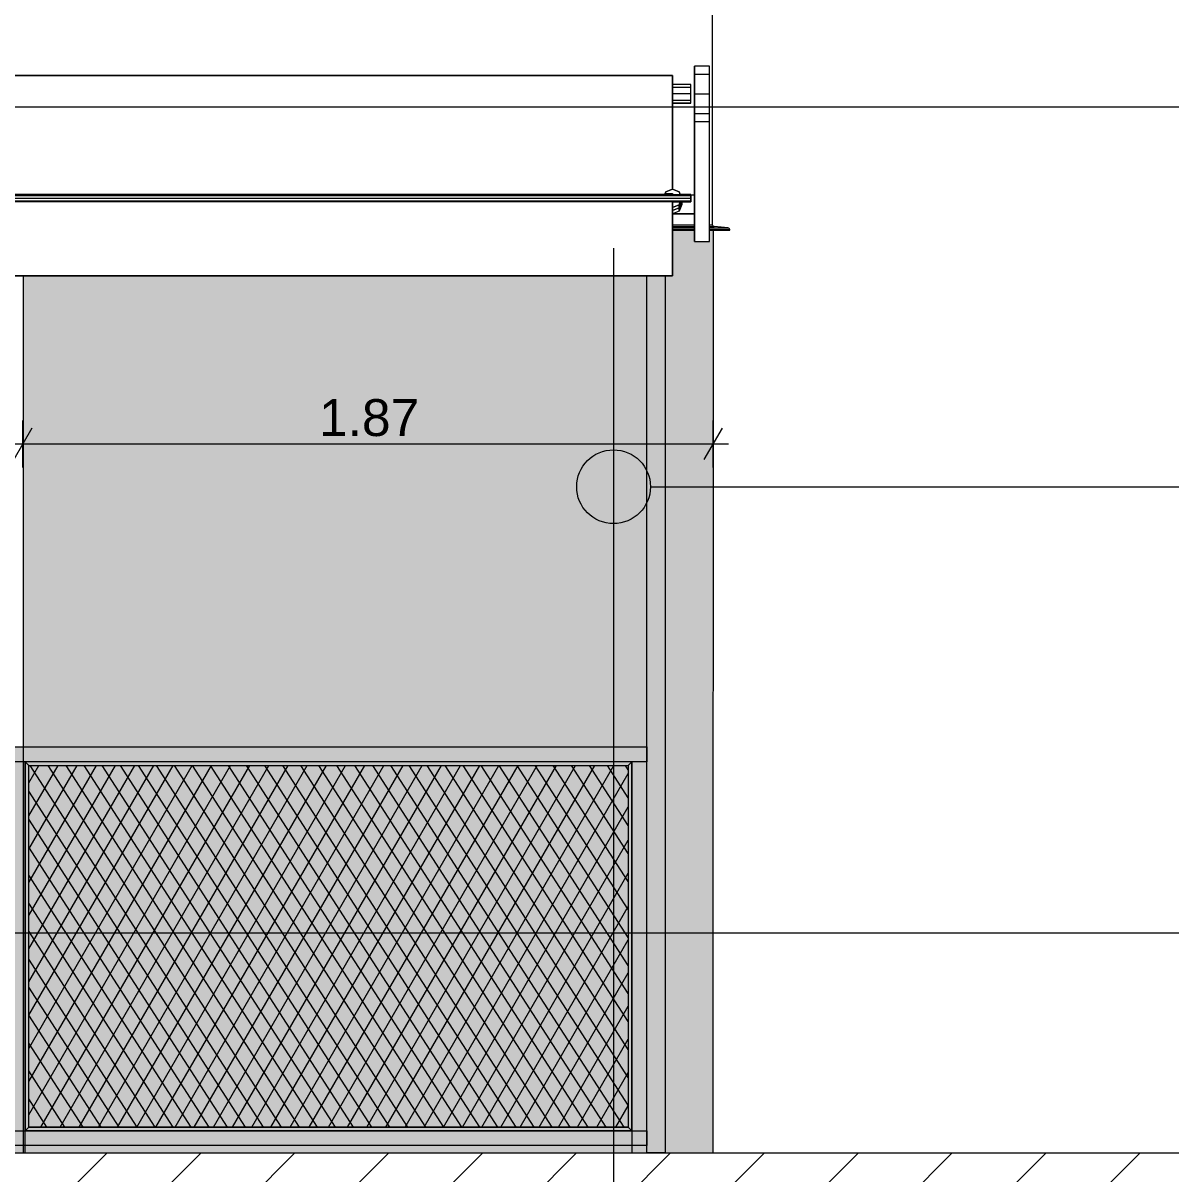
# Model space of a CAD drawing. Header units: millimetres. Extents: x 476571643 to 477489869, y 4620928210 to 4621294454.
# Drawn here: x 477428006 to 477431118, y 4620996773 to 4620999892 of the extents above; entities that cross this region are included whole.
import ezdxf

# ---------------------------------------------------------------- set-up
doc = ezdxf.new("R2010")
doc.units = ezdxf.units.MM
doc.header["$MEASUREMENT"] = 0
doc.set_wipeout_variables(frame=1)
doc.linetypes.add('Wipeout_Contour', pattern=[1000, 0, -1000])
for name, color, linetype, lineweight in [('2D Drafting - General_Pen_No__7_Pen_No__250', 7, 'Continuous', 0), ('2D Drafting - General_Pen_No__7_Pen_No__7', 7, 'Continuous', 0), ('New_2D Drafting - General_Pen_No__30_Pen_No__9_Pen_No__9_Pen_No__253', 252, 'Continuous', 0), ('New_2D Drafting - General_Pen_No__30_Pen_No__9_Pen_No__9_Pen_No__255', 255, 'Continuous', 0), ('New_2D Drafting - General_Pen_No__30_Pen_No__9_Pen_No__9_Pen_No__7', 7, 'Continuous', 0), ('New_2D Drafting - General_Pen_No__4', 7, 'Continuous', 0), ('New_2D Drafting - General_Pen_No__7', 7, 'Continuous', 0), ('New_Interior - Furniture _Pen_No__250', 7, 'Continuous', 0), ('Structural - Bearing_Pen_No__250', 7, 'Continuous', 0), ('zoma_Pen_No__1', 1, 'Continuous', 0), ('zoma_Pen_No__142', 142, 'Continuous', 0), ('zoma_Pen_No__5_Pen_No__142', 142, 'Continuous', 0), ('zoma_Pen_No__5_Pen_No__5_Pen_No__142', 142, 'Continuous', 0)]:
    doc.layers.add(name, color=color, linetype=linetype, lineweight=lineweight)
for name, color, linetype in [('New_Interior - Furniture', 7, 'Continuous'), ('zoma', 7, 'Continuous'), ('zoma_Pen_No__5', 7, 'Continuous')]:
    doc.layers.add(name, color=color, linetype=linetype)
doc.styles.add('GENERATED_STYLE_2', font='arial.ttf')
doc.dimstyles.new('GENERATED_STYLE__3', dxfattribs={"dimtxt": 200, "dimasz": 64.421331, "dimexe": 0.18, "dimexo": 3, "dimgap": 0.09, "dimtad": 1, "dimtih": 1, "dimtoh": 1, "dimlfac": 0.001, "dimzin": 0, "dimdsep": 46, "dimtxsty": 'GENERATED_STYLE_2', "dimblk": 'ARROWHEAD_2', "dimblk1": 'ARROWHEAD_2', "dimblk2": 'ARROWHEAD_2', "dimcen": 0.09, "dimclrd": 142, "dimclre": 142, "dimclrt": 142, "dimadec": 0, "dimazin": 0, "dimtfac": 1, "dimtdec": 4, "dimtmove": 0, "dimatfit": 3, "dimfxl": 1, "dimtolj": 1, "dimtzin": 0, "dimarcsym": 0})
doc.dimstyles.new('GENERATED_STYLE__31', dxfattribs={"dimtxt": 100, "dimasz": 64.421331, "dimexe": 0.18, "dimexo": 3, "dimgap": 0.09, "dimtad": 1, "dimtih": 1, "dimtoh": 1, "dimlfac": 0.001, "dimzin": 0, "dimdsep": 46, "dimtxsty": 'GENERATED_STYLE_2', "dimblk": 'ARROWHEAD_2', "dimblk1": 'ARROWHEAD_2', "dimblk2": 'ARROWHEAD_2', "dimcen": 0.09, "dimclrd": 142, "dimclre": 142, "dimclrt": 142, "dimadec": 0, "dimazin": 0, "dimtfac": 1, "dimtdec": 4, "dimtmove": 0, "dimatfit": 3, "dimfxl": 1, "dimtolj": 1, "dimtzin": 0, "dimarcsym": 0})
doc.dimstyles.new('GENERATED_STYLE__5', dxfattribs={"dimtxt": 300, "dimasz": 152, "dimexe": 0.18, "dimexo": 3, "dimgap": 0.09, "dimtad": 1, "dimtih": 1, "dimtoh": 1, "dimlfac": 0.001, "dimzin": 0, "dimdsep": 46, "dimtxsty": 'GENERATED_STYLE_2', "dimblk": 'ARROWHEAD_2', "dimblk1": 'ARROWHEAD_2', "dimblk2": 'ARROWHEAD_2', "dimcen": 0.09, "dimclrd": 1, "dimclre": 1, "dimclrt": 1, "dimadec": 0, "dimazin": 0, "dimtfac": 1, "dimtdec": 4, "dimtmove": 0, "dimatfit": 3, "dimfxl": 1, "dimtolj": 1, "dimtzin": 0, "dimarcsym": 0})

# ---------------------------------------------------------------- blocks, each defined once
blk = doc.blocks.new('*D1044', base_point=(476844527.1, 4621385791))
at = {"layer": 'zoma_Pen_No__1', "color": 1, "linetype": 'Continuous', "lineweight": 0, "transparency": 16777216}
for p, q in [((477429807.3, 4621001846.9), (477429807.3, 4621002146.9)), ((477435817.8, 4621001846.9), (477435817.8, 4621002146.9)), ((477429865, 4621002096.9), (477429749.6, 4621001896.9)), ((477435760, 4621001896.9), (477435875.5, 4621002096.9)), ((477429709.5, 4621001996.9), (477429807.3, 4621001996.9)), ((477429807.3, 4621001996.9), (477435817.8, 4621001996.9)), ((477435817.8, 4621001996.9), (477435915.6, 4621001996.9))]:
    blk.add_line(p, q, dxfattribs=at)
at = {"layer": 'zoma_Pen_No__1', "color": 1, "lineweight": 0, "transparency": 16777216, "insert": (477432299.6, 4621002056.9), "char_height": 300, "attachment_point": 7, "style": 'GENERATED_STYLE_2'}
blk.add_mtext('\\A1;{\\pql;\\fArial CYR|b0|i0|c204|p34;73.42}', dxfattribs=at)
blk = doc.blocks.new('ARROWHEAD_2')
at = {"color": 0, "linetype": 'Continuous', "lineweight": 0}
for p, q in [((-0.378, -0.655), (0.378, 0.655)), ((0, 0), (-1, 0))]:
    blk.add_line(p, q, dxfattribs=at)
blk = doc.blocks.new('*D1063', base_point=(476844527.1, 4621385791))
at = {"layer": 'zoma_Pen_No__142', "color": 142, "linetype": 'Continuous', "lineweight": 0, "transparency": 16777216}
for p, q in [((477422907.3, 4620994864.1), (477422907.3, 4620994991.3)), ((477429407.3, 4620994864.1), (477429407.3, 4620994991.3)), ((477422931.8, 4620994970.1), (477422882.8, 4620994885.3)), ((477429431.8, 4620994970.1), (477429382.8, 4620994885.3)), ((477422907.3, 4620994927.7), (477429407.3, 4620994927.7))]:
    blk.add_line(p, q, dxfattribs=at)
at = {"layer": 'zoma_Pen_No__142', "color": 142, "lineweight": 0, "transparency": 16777216, "char_height": 200, "attachment_point": 7, "style": 'GENERATED_STYLE_2'}
for s, insert in [('\\A1;{\\pql;\\fArial CYR|b0|i0|c204|p34;6.50}', (477425891.3, 4620994967.7)), ('\\A1;{\\pql;\\fArial CYR|b0|i0|c204|p34;0.40}', (477428850.7, 4620994967.7))]:
    blk.add_mtext(s, dxfattribs=dict(at, insert=insert))
blk = doc.blocks.new('*D1064', base_point=(476844527.1, 4621385791))
at = {"layer": 'zoma_Pen_No__142', "color": 142, "linetype": 'Continuous', "lineweight": 0, "transparency": 16777216}
for p, q in [((477429407.3, 4620994864.1), (477429407.3, 4620994991.3)), ((477429807.3, 4620994864.1), (477429807.3, 4620994991.3)), ((477429431.8, 4620994970.1), (477429382.8, 4620994885.3)), ((477429782.8, 4620994885.3), (477429831.8, 4620994970.1)), ((477429407.3, 4620994927.7), (477429807.3, 4620994927.7)), ((477429807.3, 4620994927.7), (477429848.8, 4620994927.7))]:
    blk.add_line(p, q, dxfattribs=at)
blk = doc.blocks.new('*D1067', base_point=(476844527.1, 4621385791))
at = {"layer": 'zoma_Pen_No__142', "color": 142, "linetype": 'Continuous', "lineweight": 0, "transparency": 16777216}
for p, q in [((477422707.3, 4620994488.3), (477422707.3, 4620994615.4)), ((477429606.9, 4620994488.3), (477429606.9, 4620994615.4)), ((477422731.8, 4620994594.2), (477422682.8, 4620994509.4)), ((477429582.5, 4620994509.4), (477429631.4, 4620994594.2)), ((477422707.3, 4620994551.8), (477429606.9, 4620994551.8)), ((477429606.9, 4620994551.8), (477429648.4, 4620994551.8))]:
    blk.add_line(p, q, dxfattribs=at)
at = {"layer": 'zoma_Pen_No__142', "color": 142, "lineweight": 0, "transparency": 16777216, "insert": (477425891.1, 4620994591.8), "char_height": 200, "attachment_point": 7, "style": 'GENERATED_STYLE_2'}
blk.add_mtext('\\A1;{\\pql;\\fArial CYR|b0|i0|c204|p34;6.90}', dxfattribs=at)
blk = doc.blocks.new('*D1754', base_point=(476844527.1, 4621385791))
at = {"layer": 'zoma_Pen_No__142', "color": 142, "linetype": 'Continuous', "lineweight": 0, "transparency": 16777216}
for p, q in [((477426405.3, 4620998687.6), (477426405.3, 4620998814.7)), ((477428005.3, 4620998687.6), (477428005.3, 4620998814.7)), ((477426429.8, 4620998793.5), (477426380.8, 4620998708.8)), ((477428029.8, 4620998793.5), (477427980.8, 4620998708.8)), ((477426405.3, 4620998751.1), (477428005.3, 4620998751.1))]:
    blk.add_line(p, q, dxfattribs=at)
at = {"layer": 'zoma_Pen_No__142', "color": 142, "lineweight": 0, "transparency": 16777216, "insert": (477427072.3, 4620998771.1), "char_height": 100, "attachment_point": 7, "style": 'GENERATED_STYLE_2'}
blk.add_mtext('\\A1;{\\pql;\\fArial CYR|b0|i0|c204|p34;1.60}', dxfattribs=at)
blk = doc.blocks.new('*D1755', base_point=(476844527.1, 4621385791))
at = {"layer": 'zoma_Pen_No__142', "color": 142, "linetype": 'Continuous', "lineweight": 0, "transparency": 16777216}
for p, q in [((477428005.3, 4620998687.6), (477428005.3, 4620998814.7)), ((477429877.4, 4620998687.6), (477429877.4, 4620998814.7)), ((477428029.8, 4620998793.5), (477427980.8, 4620998708.8)), ((477429853, 4620998708.8), (477429901.9, 4620998793.5)), ((477428005.3, 4620998751.1), (477429877.4, 4620998751.1)), ((477429877.4, 4620998751.1), (477429918.9, 4620998751.1))]:
    blk.add_line(p, q, dxfattribs=at)
at = {"layer": 'zoma_Pen_No__142', "color": 142, "lineweight": 0, "transparency": 16777216, "insert": (477428808.3, 4620998771.1), "char_height": 100, "attachment_point": 7, "style": 'GENERATED_STYLE_2'}
blk.add_mtext('\\A1;{\\pql;\\fArial CYR|b0|i0|c204|p34;1.87}', dxfattribs=at)
blk = doc.blocks.new('Line_105', base_point=(477417215, 4620997426))
at = {"layer": 'zoma_Pen_No__5_Pen_No__142', "color": 142, "linetype": 'Continuous', "lineweight": 0}
blk.add_line((477417315, 4620997426), (477438955.6, 4620997426), dxfattribs=at)
blk = doc.blocks.new('Line_107', base_point=(477429606.9, 4620998635.1))
at = {"layer": 'zoma_Pen_No__5_Pen_No__142', "linetype": 'Continuous', "lineweight": 0}
blk.add_hatch(color=142, dxfattribs=at).paths.add_polyline_path([(477429506.9, 4620998635.1), (477429514.6, 4620998596.8), (477429536.2, 4620998564.4), (477429568.7, 4620998542.7), (477429606.9, 4620998535.1), (477429645.2, 4620998542.7), (477429677.7, 4620998564.4), (477429699.3, 4620998596.8), (477429706.9, 4620998635.1), (477429699.3, 4620998673.4), (477429677.7, 4620998705.8), (477429645.2, 4620998727.5), (477429606.9, 4620998735.1), (477429568.7, 4620998727.5), (477429536.2, 4620998705.8), (477429514.6, 4620998673.4)])
at = {"layer": 'zoma_Pen_No__5_Pen_No__142', "color": 142, "linetype": 'Continuous', "lineweight": 0}
blk.add_line((477429706.9, 4620998635.1), (477438925.9, 4620998635.1), dxfattribs=at)
blk.add_circle((477429606.9, 4620998635.1), 100, dxfattribs=at)
blk = doc.blocks.new('Line_120', base_point=(477426814, 4620999665.1))
at = {"layer": 'zoma_Pen_No__5_Pen_No__142', "color": 142, "linetype": 'Continuous', "lineweight": 0}
blk.add_line((477426914, 4620999665.1), (477438955.6, 4620999665.1), dxfattribs=at)

msp = doc.modelspace()

# ---------------------------------------------------------------- hatches: boundary and pattern name
at = {"layer": '2D Drafting - General_Pen_No__7_Pen_No__7', "linetype": 'Continuous', "lineweight": 0}
h = msp.add_hatch(dxfattribs=at)
h.set_pattern_fill('MASONRY_BLOCK', style=0, pattern_type=2)
h.set_pattern_definition([(45, (476844527.15, 4621385791.04), (-127.279217, 127.279217), [])])
h.paths.add_polyline_path([(477405105.556, 4620996329.993), (477405105.556, 4620996829.991), (477439691.59, 4620996829.994), (477439691.59, 4620996329.993)])
at = {"layer": 'New_2D Drafting - General_Pen_No__30_Pen_No__9_Pen_No__9_Pen_No__253', "linetype": 'Continuous', "lineweight": 0}
msp.add_hatch(color=252, dxfattribs=at).paths.add_polyline_path([(477429877.459, 4620999330.04), (477428006.81, 4620999330.04), (477428006.81, 4620996829.992), (477429877.393, 4620996829.992)])
at = {"layer": 'New_2D Drafting - General_Pen_No__30_Pen_No__9_Pen_No__9_Pen_No__255', "linetype": 'Continuous', "lineweight": 0}
for points in [[(477429746.849, 4620999329.983), (477429746.849, 4620996829.935), (477429696.849, 4620996829.935), (477429696.849, 4620999329.983)], [(477422956.895, 4620997929.929), (477429696.849, 4620997929.929), (477429696.849, 4620997889.929), (477422956.895, 4620997889.929)], [(477427971.849, 4620996829.902), (477428011.849, 4620996829.902), (477428011.849, 4620997889.929), (477427971.849, 4620997889.929)], [(477428011.849, 4620996889.902), (477428021.849, 4620996899.902), (477428021.849, 4620997879.929), (477428011.849, 4620997889.929)], [(477429646.849, 4620997879.929), (477429656.849, 4620997889.929), (477428011.849, 4620997889.929), (477428021.849, 4620997879.929)], [(477429656.849, 4620997889.929), (477429646.849, 4620997879.929), (477429646.849, 4620996899.902), (477429656.849, 4620996889.902)], [(477429656.849, 4620996829.935), (477429696.849, 4620996829.935), (477429696.849, 4620997889.929), (477429656.849, 4620997889.929)], [(477422956.895, 4620996889.928), (477429696.849, 4620996889.928), (477429696.849, 4620996849.928), (477422956.895, 4620996849.928)], [(477429646.849, 4620996899.902), (477429656.849, 4620996889.902), (477428011.849, 4620996889.902), (477428021.849, 4620996899.902)]]:
    msp.add_hatch(color=255, dxfattribs=at).paths.add_polyline_path(points)
at = {"layer": 'New_2D Drafting - General_Pen_No__7', "linetype": 'Continuous', "lineweight": 0}
h = msp.add_hatch(dxfattribs=at)
h.set_pattern_fill('BATT_INSULATION', style=0, pattern_type=2)
h.set_pattern_definition([(60, (476844527.15, 4621385791.044), (-38.9711432, 22.5), []), (122.8330945, (476844527.15, 4621385791.044), (36.8060797, 18.75), [])])
h.paths.add_polyline_path([(477428021.849, 4620997879.929), (477429646.849, 4620997879.929), (477429646.849, 4620996899.902), (477428021.849, 4620996899.902)])

# ---------------------------------------------------------------- linework, layer by layer
at = {"layer": '2D Drafting - General_Pen_No__7_Pen_No__250', "color": 7, "linetype": 'Continuous', "lineweight": 0, "flags": 128}
msp.add_lwpolyline([(477405105.556, 4620996329.993), (477405105.556, 4620996829.991), (477439691.59, 4620996829.994), (477439691.59, 4620996329.993)], close=True, dxfattribs=at)
at = {"layer": 'New_2D Drafting - General_Pen_No__30_Pen_No__9_Pen_No__9_Pen_No__7', "color": 7, "linetype": 'Continuous', "lineweight": 0, "flags": 128}
for points in [[(477429877.459, 4620999330.04), (477428006.81, 4620999330.04), (477428006.81, 4620996829.992), (477429877.393, 4620996829.992)], [(477429746.849, 4620999329.983), (477429746.849, 4620996829.935), (477429696.849, 4620996829.935), (477429696.849, 4620999329.983)], [(477422956.895, 4620997929.929), (477429696.849, 4620997929.929), (477429696.849, 4620997889.929), (477422956.895, 4620997889.929)], [(477427971.849, 4620996829.902), (477428011.849, 4620996829.902), (477428011.849, 4620997889.929), (477427971.849, 4620997889.929)], [(477428011.849, 4620996889.902), (477428021.849, 4620996899.902), (477428021.849, 4620997879.929), (477428011.849, 4620997889.929)], [(477429646.849, 4620997879.929), (477429656.849, 4620997889.929), (477428011.849, 4620997889.929), (477428021.849, 4620997879.929)], [(477429656.849, 4620997889.929), (477429646.849, 4620997879.929), (477429646.849, 4620996899.902), (477429656.849, 4620996889.902)], [(477429656.849, 4620996829.935), (477429696.849, 4620996829.935), (477429696.849, 4620997889.929), (477429656.849, 4620997889.929)], [(477422956.895, 4620996889.928), (477429696.849, 4620996889.928), (477429696.849, 4620996849.928), (477422956.895, 4620996849.928)], [(477429646.849, 4620996899.902), (477429656.849, 4620996889.902), (477428011.849, 4620996889.902), (477428021.849, 4620996899.902)]]:
    msp.add_lwpolyline(points, close=True, dxfattribs=at)
at = {"layer": 'New_2D Drafting - General_Pen_No__4', "color": 7, "linetype": 'Continuous', "lineweight": 0, "flags": 128}
msp.add_lwpolyline([(477428021.849, 4620997879.929), (477429646.849, 4620997879.929), (477429646.849, 4620996899.902), (477428021.849, 4620996899.902)], close=True, dxfattribs=at)
at = {"layer": 'Structural - Bearing_Pen_No__250', "color": 7, "linetype": 'Continuous', "lineweight": 0}
for p, q in [((477429875.598, 4620999344.454), (477429875.598, 4621000015.64)), ((477426305.717, 4620999344.435), (477429875.598, 4620999344.435)), ((477429875.998, 4620999342.905), (477429875.598, 4620999344.435)), ((477426259.406, 4620999332.535), (477429921.924, 4620999332.535)), ((477426259.406, 4620999330.04), (477429921.924, 4620999330.04)), ((477426263.869, 4620999336.49), (477429917.462, 4620999336.49)), ((477426301.27, 4620999340.48), (477429880.061, 4620999340.48)), ((477429877.136, 4620999341.607), (477429875.998, 4620999342.905)), ((477429878.839, 4620999340.74), (477429877.136, 4620999341.607)), ((477429880.061, 4620999340.48), (477429878.839, 4620999340.74)), ((477429917.462, 4620999336.49), (477429880.061, 4620999340.48)), ((477429918.684, 4620999336.231), (477429917.462, 4620999336.49)), ((477429920.387, 4620999335.364), (477429918.684, 4620999336.231)), ((477429921.525, 4620999334.066), (477429920.387, 4620999335.364)), ((477429921.924, 4620999332.535), (477429921.525, 4620999334.066)), ((477429921.924, 4620999330.04), (477429921.924, 4620999332.535))]:
    msp.add_line(p, q, dxfattribs=at)

# ---------------------------------------------------------------- block references
at = {"layer": 'zoma_Pen_No__5', "color": 142, "linetype": 'Continuous', "lineweight": 0}
for name, p in [('Line_107', (477429606.943, 4620998635.098)), ('Line_105', (477417215.048, 4620997426.025))]:
    msp.add_blockref(name, p, dxfattribs=at)

# ---------------------------------------------------------------- dimensions: what is measured, and where the dimension line sits
at = {"layer": 'zoma', "color": 1, "linetype": 'Continuous', "lineweight": 0}
dim = msp.add_linear_dim(base=(477435817.772, 4621001996.89), p1=(477429807.313, 4620994182.907), p2=(477435817.772, 4621001996.89), text='73.42', dimstyle='GENERATED_STYLE__5', dxfattribs=at)
dim.commit()
dim.dimension.update_dxf_attribs({"geometry": '*D1044', "text_midpoint": (477432803.63, 4621002206.89), "dimtype": 160})
at = {"layer": 'zoma', "color": 142, "linetype": 'Continuous', "lineweight": 0}
for base, p1, p2, dimstyle, picture, middle in [((477429807.313, 4620994927.703), (477429407.313, 4620999783.44), (477429807.313, 4620999834.055), 'GENERATED_STYLE__3', '*D1064', (477429110.465, 4620995067.703)), ((477429407.313, 4620994927.703), (477422907.313, 4620999754.112), (477429407.313, 4620999783.44), 'GENERATED_STYLE__3', '*D1063', (477426151.02, 4620995067.703)), ((477429606.943, 4620994551.832), (477422707.313, 4620999673.633), (477429606.943, 4620999673.633), 'GENERATED_STYLE__3', '*D1067', (477426150.835, 4620994691.832)), ((477428005.284, 4620998751.136), (477426405.284, 4620998958.307), (477428005.284, 4620998979.739), 'GENERATED_STYLE__31', '*D1754', (477427202.137, 4620998821.136)), ((477429877.448, 4620998751.136), (477428005.284, 4620998979.739), (477429877.448, 4620998929.731), 'GENERATED_STYLE__31', '*D1755', (477428938.219, 4620998821.136))]:
    dim = msp.add_linear_dim(base=base, p1=p1, p2=p2, dimstyle=dimstyle, dxfattribs=at)
    dim.commit()
    dim.dimension.update_dxf_attribs({"geometry": picture, "text_midpoint": middle, "dimtype": 160})

# ---------------------------------------------------------------- next in the draw order: wipeouts: each hides what was drawn before it
at = {"color": 254, "linetype": 'Wipeout_Contour', "lineweight": 0, "ltscale": 18582389360.00188}
msp.add_wipeout([(477423016.86, 4620999749.258), (477429766.745, 4620999749.258), (477429766.745, 4620999749.946), (477423016.86, 4620999749.946)], dxfattribs=at).dxf.layer = 'New_Interior - Furniture'
at = {"color": 254, "linetype": 'Wipeout_Contour', "lineweight": 0, "ltscale": 27873582694.96586}
msp.add_wipeout([(477422966.86, 4620999407.557), (477429766.745, 4620999407.557), (477429766.745, 4620999406.936), (477429816.745, 4620999406.936), (477429816.745, 4620999409.865), (477422966.86, 4620999409.865)], dxfattribs=at).dxf.layer = 'New_Interior - Furniture'

# ---------------------------------------------------------------- next in the draw order: linework, layer by layer
at = {"layer": 'New_Interior - Furniture _Pen_No__250', "color": 7, "linetype": 'Continuous', "lineweight": 0, "flags": 128}
for points in [[(477423016.86, 4620999749.258), (477429766.745, 4620999749.258), (477429766.745, 4620999749.946), (477423016.86, 4620999749.946)], [(477422966.86, 4620999407.557), (477429766.745, 4620999407.557), (477429766.745, 4620999406.936), (477429816.745, 4620999406.936), (477429816.745, 4620999409.865), (477422966.86, 4620999409.865)]]:
    msp.add_lwpolyline(points, close=True, dxfattribs=at)

# ---------------------------------------------------------------- next in the draw order: wipeouts: each hides what was drawn before it
at = {"color": 254, "linetype": 'Wipeout_Contour', "lineweight": 0, "ltscale": 37164778202.28772}
msp.add_wipeout([(477423016.86, 4620999427.022), (477429766.745, 4620999427.022), (477429766.745, 4620999429.488), (477429747.05, 4620999429.488), (477429749.068, 4620999434.359), (477429766.745, 4620999441.681), (477429766.745, 4620999749.257), (477423016.86, 4620999749.257)], dxfattribs=at).dxf.layer = 'New_Interior - Furniture'

# ---------------------------------------------------------------- next in the draw order: linework, layer by layer
at = {"layer": 'New_Interior - Furniture _Pen_No__250', "color": 7, "linetype": 'Continuous', "lineweight": 0}
for p, q in [((477429766.745, 4620999749.946), (477423016.86, 4620999749.946)), ((477429766.745, 4620999749.258), (477429766.745, 4620999749.946)), ((477423016.86, 4620999749.258), (477429766.745, 4620999749.258))]:
    msp.add_line(p, q, dxfattribs=at)
at = {"layer": 'New_Interior - Furniture _Pen_No__250', "color": 7, "linetype": 'Continuous', "lineweight": 0, "flags": 128}
msp.add_lwpolyline([(477423016.86, 4620999427.022), (477429766.745, 4620999427.022), (477429766.745, 4620999429.488), (477429747.05, 4620999429.488), (477429749.068, 4620999434.359), (477429766.745, 4620999441.681), (477429766.745, 4620999749.257), (477423016.86, 4620999749.257)], close=True, dxfattribs=at)

# ---------------------------------------------------------------- next in the draw order: wipeouts: each hides what was drawn before it
at = {"color": 254, "linetype": 'Wipeout_Contour', "lineweight": 0, "ltscale": 18582388066.06602}
msp.add_wipeout([(477422966.86, 4620999426.936), (477429766.745, 4620999426.936), (477429766.745, 4620999427.022), (477422966.86, 4620999427.022)], dxfattribs=at).dxf.layer = 'New_Interior - Furniture'

# ---------------------------------------------------------------- next in the draw order: linework, layer by layer
at = {"layer": 'New_Interior - Furniture _Pen_No__250', "color": 7, "linetype": 'Continuous', "lineweight": 0, "flags": 128}
msp.add_lwpolyline([(477422966.86, 4620999426.936), (477429766.745, 4620999426.936), (477429766.745, 4620999427.022), (477422966.86, 4620999427.022)], close=True, dxfattribs=at)

# ---------------------------------------------------------------- next in the draw order: wipeouts: each hides what was drawn before it
at = {"color": 254, "linetype": 'Wipeout_Contour', "lineweight": 0, "ltscale": 18582388022.31663}
msp.add_wipeout([(477422966.86, 4620999409.865), (477429816.745, 4620999409.865), (477429816.745, 4620999416.936), (477422966.86, 4620999416.936)], dxfattribs=at).dxf.layer = 'New_Interior - Furniture'

# ---------------------------------------------------------------- next in the draw order: linework, layer by layer
at = {"layer": 'New_Interior - Furniture _Pen_No__250', "color": 7, "linetype": 'Continuous', "lineweight": 0, "flags": 128}
msp.add_lwpolyline([(477422966.86, 4620999409.865), (477429816.745, 4620999409.865), (477429816.745, 4620999416.936), (477422966.86, 4620999416.936)], close=True, dxfattribs=at)

# ---------------------------------------------------------------- next in the draw order: wipeouts: each hides what was drawn before it
at = {"color": 254, "linetype": 'Wipeout_Contour', "lineweight": 0, "ltscale": 18582388050.45113}
msp.add_wipeout([(477429816.745, 4620999424.007), (477422966.86, 4620999424.007), (477422966.86, 4620999416.936), (477429816.745, 4620999416.936)], dxfattribs=at).dxf.layer = 'New_Interior - Furniture'

# ---------------------------------------------------------------- next in the draw order: linework, layer by layer
at = {"layer": 'New_Interior - Furniture _Pen_No__250', "color": 7, "linetype": 'Continuous', "lineweight": 0, "flags": 128}
msp.add_lwpolyline([(477429816.745, 4620999424.007), (477422966.86, 4620999424.007), (477422966.86, 4620999416.936), (477429816.745, 4620999416.936)], close=True, dxfattribs=at)

# ---------------------------------------------------------------- next in the draw order: wipeouts: each hides what was drawn before it
at = {"color": 254, "linetype": 'Wipeout_Contour', "lineweight": 0, "ltscale": 27873582801.34987}
msp.add_wipeout([(477422966.86, 4620999424.007), (477429816.745, 4620999424.007), (477429816.745, 4620999426.936), (477429766.745, 4620999426.936), (477429766.745, 4620999426.314), (477422966.86, 4620999426.314)], dxfattribs=at).dxf.layer = 'New_Interior - Furniture'
at = {"color": 254, "linetype": 'Wipeout_Contour', "lineweight": 0, "ltscale": 23227986694.04568}
msp.add_wipeout([(477429784.423, 4620999390.637), (477429784.423, 4620999382.27), (477429791.745, 4620999399.947), (477429791.745, 4620999406.936), (477429791.174, 4620999406.936)], dxfattribs=at).dxf.layer = 'New_Interior - Furniture'

# ---------------------------------------------------------------- next in the draw order: linework, layer by layer
at = {"layer": 'New_Interior - Furniture _Pen_No__250', "color": 7, "linetype": 'Continuous', "lineweight": 0, "flags": 128}
for points in [[(477422966.86, 4620999424.007), (477429816.745, 4620999424.007), (477429816.745, 4620999426.936), (477429766.745, 4620999426.936), (477429766.745, 4620999426.314), (477422966.86, 4620999426.314)], [(477429784.423, 4620999390.637), (477429784.423, 4620999382.27), (477429791.745, 4620999399.947), (477429791.745, 4620999406.936), (477429791.174, 4620999406.936)]]:
    msp.add_lwpolyline(points, close=True, dxfattribs=at)

# ---------------------------------------------------------------- next in the draw order: wipeouts: each hides what was drawn before it
at = {"color": 254, "linetype": 'Wipeout_Contour', "lineweight": 0, "ltscale": 18582389637.71321}
msp.add_wipeout([(477429826.745, 4620999299.946), (477429866.745, 4620999299.946), (477429866.745, 4620999624.946), (477429826.745, 4620999624.946)], dxfattribs=at).dxf.layer = 'New_Interior - Furniture'
at = {"color": 254, "linetype": 'Wipeout_Contour', "lineweight": 0, "ltscale": 18582388064.65905}
msp.add_wipeout([(477422966.86, 4620999426.314), (477429766.745, 4620999426.314), (477429766.745, 4620999426.936), (477422966.86, 4620999426.936)], dxfattribs=at).dxf.layer = 'New_Interior - Furniture'
at = {"color": 254, "linetype": 'Wipeout_Contour', "lineweight": 0, "ltscale": 18582389291.53447}
msp.add_wipeout([(477429766.745, 4620999374.948), (477429784.423, 4620999382.27), (477429784.423, 4620999390.637), (477429766.745, 4620999383.315)], dxfattribs=at).dxf.layer = 'New_Interior - Furniture'

# ---------------------------------------------------------------- next in the draw order: linework, layer by layer
at = {"layer": 'New_Interior - Furniture _Pen_No__250', "color": 7, "linetype": 'Continuous', "lineweight": 0}
msp.add_line((477429826.745, 4620999299.946), (477429866.745, 4620999299.946), dxfattribs=at)
at = {"layer": 'New_Interior - Furniture _Pen_No__250', "color": 7, "linetype": 'Continuous', "lineweight": 0, "flags": 128}
for points in [[(477429826.745, 4620999299.946), (477429866.745, 4620999299.946), (477429866.745, 4620999624.946), (477429826.745, 4620999624.946)], [(477422966.86, 4620999426.314), (477429766.745, 4620999426.314), (477429766.745, 4620999426.936), (477422966.86, 4620999426.936)], [(477429766.745, 4620999374.948), (477429784.423, 4620999382.27), (477429784.423, 4620999390.637), (477429766.745, 4620999383.315)]]:
    msp.add_lwpolyline(points, close=True, dxfattribs=at)

# ---------------------------------------------------------------- next in the draw order: wipeouts: each hides what was drawn before it
at = {"color": 254, "linetype": 'Wipeout_Contour', "lineweight": 0, "ltscale": 18582390327.97289}
msp.add_wipeout([(477429826.745, 4620999624.946), (477429866.745, 4620999624.946), (477429866.745, 4620999646.913), (477429826.745, 4620999646.913)], dxfattribs=at).dxf.layer = 'New_Interior - Furniture'
at = {"color": 254, "linetype": 'Wipeout_Contour', "lineweight": 0, "ltscale": 18582389368.72357}
msp.add_wipeout([(477429784.423, 4620999399.005), (477429784.423, 4620999390.637), (477429791.174, 4620999406.936), (477429787.708, 4620999406.936)], dxfattribs=at).dxf.layer = 'New_Interior - Furniture'

# ---------------------------------------------------------------- next in the draw order: linework, layer by layer
at = {"layer": 'New_Interior - Furniture _Pen_No__250', "color": 7, "linetype": 'Continuous', "lineweight": 0}
for p in [(477429826.745, 4620999624.946), (477429866.745, 4620999299.946)]:
    msp.add_line(p, (477429866.745, 4620999624.946), dxfattribs=at)
at = {"layer": 'New_Interior - Furniture _Pen_No__250', "color": 7, "linetype": 'Continuous', "lineweight": 0, "flags": 128}
for points in [[(477429826.745, 4620999624.946), (477429866.745, 4620999624.946), (477429866.745, 4620999646.913), (477429826.745, 4620999646.913)], [(477429784.423, 4620999399.005), (477429784.423, 4620999390.637), (477429791.174, 4620999406.936), (477429787.708, 4620999406.936)]]:
    msp.add_lwpolyline(points, close=True, dxfattribs=at)

# ---------------------------------------------------------------- next in the draw order: wipeouts: each hides what was drawn before it
at = {"color": 254, "linetype": 'Wipeout_Contour', "lineweight": 0, "ltscale": 18582390477.17865}
msp.add_wipeout([(477429826.745, 4620999646.913), (477429866.745, 4620999646.913), (477429866.745, 4620999699.946), (477429826.745, 4620999699.946)], dxfattribs=at).dxf.layer = 'New_Interior - Furniture'
at = {"color": 254, "linetype": 'Wipeout_Contour', "lineweight": 0, "ltscale": 18582389324.82801}
msp.add_wipeout([(477429766.745, 4620999383.315), (477429784.423, 4620999390.637), (477429784.423, 4620999399.005), (477429766.745, 4620999391.683)], dxfattribs=at).dxf.layer = 'New_Interior - Furniture'

# ---------------------------------------------------------------- next in the draw order: linework, layer by layer
at = {"layer": 'New_Interior - Furniture _Pen_No__250', "color": 7, "linetype": 'Continuous', "lineweight": 0}
for p, q in [((477429826.745, 4620999624.946), (477429826.745, 4620999646.913)), ((477429866.745, 4620999624.946), (477429866.745, 4620999646.913))]:
    msp.add_line(p, q, dxfattribs=at)
at = {"layer": 'New_Interior - Furniture _Pen_No__250', "color": 7, "linetype": 'Continuous', "lineweight": 0, "flags": 128}
for points in [[(477429826.745, 4620999646.913), (477429866.745, 4620999646.913), (477429866.745, 4620999699.946), (477429826.745, 4620999699.946)], [(477429766.745, 4620999383.315), (477429784.423, 4620999390.637), (477429784.423, 4620999399.005), (477429766.745, 4620999391.683)]]:
    msp.add_lwpolyline(points, close=True, dxfattribs=at)

# ---------------------------------------------------------------- next in the draw order: wipeouts: each hides what was drawn before it
at = {"color": 254, "linetype": 'Wipeout_Contour', "lineweight": 0, "ltscale": 18582390688.18747}
msp.add_wipeout([(477429826.745, 4620999699.946), (477429866.745, 4620999699.946), (477429866.745, 4620999752.979), (477429826.745, 4620999752.979)], dxfattribs=at).dxf.layer = 'New_Interior - Furniture'
at = {"color": 254, "linetype": 'Wipeout_Contour', "lineweight": 0, "ltscale": 18582390475.17012}
msp.add_wipeout([(477429766.745, 4620999682.268), (477429766.745, 4620999674.946), (477429816.745, 4620999674.946), (477429816.745, 4620999682.268)], dxfattribs=at).dxf.layer = 'New_Interior - Furniture'
at = {"color": 254, "linetype": 'Wipeout_Contour', "lineweight": 0, "ltscale": 18582387599.94965}
msp.add_wipeout([(477423016.86, 4620999206.936), (477429766.745, 4620999206.936), (477429766.745, 4620999407.557), (477423016.86, 4620999407.557)], dxfattribs=at).dxf.layer = 'New_Interior - Furniture'

# ---------------------------------------------------------------- next in the draw order: linework, layer by layer
at = {"layer": 'New_Interior - Furniture _Pen_No__250', "color": 7, "linetype": 'Continuous', "lineweight": 0}
for p, q in [((477429866.745, 4620999646.913), (477429866.745, 4620999699.946)), ((477429766.745, 4620999206.936), (477423016.86, 4620999206.936))]:
    msp.add_line(p, q, dxfattribs=at)
at = {"layer": 'New_Interior - Furniture _Pen_No__250', "color": 7, "linetype": 'Continuous', "lineweight": 0, "flags": 128}
for points in [[(477429826.745, 4620999699.946), (477429866.745, 4620999699.946), (477429866.745, 4620999752.979), (477429826.745, 4620999752.979)], [(477429766.745, 4620999682.268), (477429766.745, 4620999674.946), (477429816.745, 4620999674.946), (477429816.745, 4620999682.268)], [(477423016.86, 4620999206.936), (477429766.745, 4620999206.936), (477429766.745, 4620999407.557), (477423016.86, 4620999407.557)]]:
    msp.add_lwpolyline(points, close=True, dxfattribs=at)
at = {"layer": 'zoma_Pen_No__5_Pen_No__5_Pen_No__142', "color": 142, "linetype": 'Continuous', "lineweight": 0}
msp.add_line((477429606.943, 4620999281.954), (477429606.943, 4620992999.239), dxfattribs=at)

# ---------------------------------------------------------------- next in the draw order: wipeouts: each hides what was drawn before it
at = {"color": 254, "linetype": 'Wipeout_Contour', "lineweight": 0, "ltscale": 18582390837.39323}
msp.add_wipeout([(477429826.745, 4620999752.979), (477429866.745, 4620999752.979), (477429866.745, 4620999774.946), (477429826.745, 4620999774.946)], dxfattribs=at).dxf.layer = 'New_Interior - Furniture'
at = {"color": 254, "linetype": 'Wipeout_Contour', "lineweight": 0, "ltscale": 18582390595.24168}
msp.add_wipeout([(477429766.745, 4620999717.623), (477429766.745, 4620999699.946), (477429816.745, 4620999699.946), (477429816.745, 4620999717.623)], dxfattribs=at).dxf.layer = 'New_Interior - Furniture'
at = {"color": 254, "linetype": 'Wipeout_Contour', "lineweight": 0, "ltscale": 37164778738.03491}
msp.add_wipeout([(477429766.745, 4620999374.946), (477429826.745, 4620999374.946), (477429826.745, 4620999424.946), (477429816.745, 4620999424.946), (477429816.745, 4620999406.936), (477429791.745, 4620999406.936), (477429791.745, 4620999399.947), (477429784.423, 4620999382.27)], dxfattribs=at).dxf.layer = 'New_Interior - Furniture'

# ---------------------------------------------------------------- next in the draw order: linework, layer by layer
at = {"layer": 'New_Interior - Furniture _Pen_No__250', "color": 7, "linetype": 'Continuous', "lineweight": 0}
for p, q in [((477429826.745, 4620999752.979), (477429826.745, 4620999774.946)), ((477429866.745, 4620999752.979), (477429866.745, 4620999774.946)), ((477429866.745, 4620999699.946), (477429866.745, 4620999752.979)), ((477429826.745, 4620999424.946), (477429826.745, 4620999624.946)), ((477429816.745, 4620999424.007), (477429816.745, 4620999426.936)), ((477429826.745, 4620999424.946), (477429816.745, 4620999424.946)), ((477429816.745, 4620999416.936), (477429816.745, 4620999424.007)), ((477429816.745, 4620999409.865), (477429816.745, 4620999416.936)), ((477429816.745, 4620999406.936), (477429816.745, 4620999409.865)), ((477429826.745, 4620999374.946), (477429826.745, 4620999424.946)), ((477429826.745, 4620999374.946), (477429766.745, 4620999374.946)), ((477429826.745, 4620999299.946), (477429826.745, 4620999374.946))]:
    msp.add_line(p, q, dxfattribs=at)
at = {"layer": 'New_Interior - Furniture _Pen_No__250', "color": 7, "linetype": 'Continuous', "lineweight": 0, "flags": 128}
for points in [[(477429826.745, 4620999752.979), (477429866.745, 4620999752.979), (477429866.745, 4620999774.946), (477429826.745, 4620999774.946)], [(477429766.745, 4620999717.623), (477429766.745, 4620999699.946), (477429816.745, 4620999699.946), (477429816.745, 4620999717.623)], [(477429766.745, 4620999374.946), (477429826.745, 4620999374.946), (477429826.745, 4620999424.946), (477429816.745, 4620999424.946), (477429816.745, 4620999406.936), (477429791.745, 4620999406.936), (477429791.745, 4620999399.947), (477429784.423, 4620999382.27)]]:
    msp.add_lwpolyline(points, close=True, dxfattribs=at)

# ---------------------------------------------------------------- next in the draw order: wipeouts: each hides what was drawn before it
at = {"color": 254, "linetype": 'Wipeout_Contour', "lineweight": 0, "ltscale": 18582390644.97691}
msp.add_wipeout([(477429766.745, 4620999724.946), (477429766.745, 4620999717.623), (477429816.745, 4620999717.623), (477429816.745, 4620999724.946)], dxfattribs=at).dxf.layer = 'New_Interior - Furniture'
at = {"color": 254, "linetype": 'Wipeout_Contour', "lineweight": 0, "ltscale": 18582390524.90541}
msp.add_wipeout([(477429766.745, 4620999699.946), (477429766.745, 4620999682.268), (477429816.745, 4620999682.268), (477429816.745, 4620999699.946)], dxfattribs=at).dxf.layer = 'New_Interior - Furniture'
at = {"color": 254, "linetype": 'Wipeout_Contour', "lineweight": 0, "ltscale": 32519181594.67933}
msp.add_wipeout([(477429747.05, 4620999429.488), (477429766.745, 4620999429.488), (477429766.745, 4620999426.936), (477429787.498, 4620999426.936), (477429784.423, 4620999434.359), (477429766.745, 4620999441.681), (477429749.068, 4620999434.359)], dxfattribs=at).dxf.layer = 'New_Interior - Furniture'
at = {"color": 254, "linetype": 'Wipeout_Contour', "lineweight": 0, "ltscale": 18582389365.36654}
msp.add_wipeout([(477429787.708, 4620999406.936), (477429766.745, 4620999406.936), (477429766.745, 4620999391.683), (477429784.423, 4620999399.005)], dxfattribs=at).dxf.layer = 'New_Interior - Furniture'

# ---------------------------------------------------------------- next in the draw order: linework, layer by layer
at = {"layer": 'New_Interior - Furniture _Pen_No__250', "color": 7, "linetype": 'Continuous', "lineweight": 0}
for p, q in [((477429826.745, 4620999699.946), (477429826.745, 4620999752.979)), ((477429766.745, 4620999749.258), (477429766.745, 4620999441.681)), ((477429816.745, 4620999724.946), (477429766.745, 4620999724.946)), ((477429816.745, 4620999717.623), (477429816.745, 4620999724.946)), ((477429816.745, 4620999699.946), (477429816.745, 4620999717.623)), ((477429816.745, 4620999682.268), (477429816.745, 4620999699.946)), ((477429826.745, 4620999646.913), (477429826.745, 4620999699.946)), ((477429816.745, 4620999674.946), (477429766.745, 4620999674.946)), ((477429816.745, 4620999674.946), (477429816.745, 4620999682.268)), ((477429749.068, 4620999434.359), (477429766.745, 4620999441.681)), ((477429766.745, 4620999441.681), (477429784.423, 4620999434.359)), ((477429766.745, 4620999427.022), (477422966.86, 4620999427.022)), ((477422966.86, 4620999426.936), (477429766.745, 4620999426.936)), ((477429747.05, 4620999429.488), (477429749.068, 4620999434.359)), ((477429766.745, 4620999429.488), (477429766.745, 4620999427.022)), ((477429766.745, 4620999426.936), (477429766.745, 4620999426.314)), ((477429766.745, 4620999426.936), (477429816.745, 4620999426.936)), ((477429766.745, 4620999407.557), (477429766.745, 4620999206.936)), ((477429766.745, 4620999406.936), (477429816.745, 4620999406.936)), ((477429784.423, 4620999434.359), (477429787.498, 4620999426.936)), ((477429791.174, 4620999406.936), (477429784.423, 4620999390.637)), ((477429787.708, 4620999406.936), (477429784.423, 4620999399.005)), ((477429791.745, 4620999399.947), (477429791.745, 4620999406.936)), ((477429784.423, 4620999399.005), (477429766.745, 4620999391.683)), ((477429784.423, 4620999390.637), (477429766.745, 4620999383.315)), ((477429784.423, 4620999382.27), (477429766.745, 4620999374.948)), ((477429791.745, 4620999399.947), (477429784.423, 4620999382.27))]:
    msp.add_line(p, q, dxfattribs=at)
at = {"layer": 'New_Interior - Furniture _Pen_No__250', "color": 7, "linetype": 'Continuous', "lineweight": 0, "flags": 128}
for points in [[(477429766.745, 4620999724.946), (477429766.745, 4620999717.623), (477429816.745, 4620999717.623), (477429816.745, 4620999724.946)], [(477429766.745, 4620999699.946), (477429766.745, 4620999682.268), (477429816.745, 4620999682.268), (477429816.745, 4620999699.946)], [(477429747.05, 4620999429.488), (477429766.745, 4620999429.488), (477429766.745, 4620999426.936), (477429787.498, 4620999426.936), (477429784.423, 4620999434.359), (477429766.745, 4620999441.681), (477429749.068, 4620999434.359)], [(477429787.708, 4620999406.936), (477429766.745, 4620999406.936), (477429766.745, 4620999391.683), (477429784.423, 4620999399.005)]]:
    msp.add_lwpolyline(points, close=True, dxfattribs=at)

# ---------------------------------------------------------------- next in the draw order: block references
at = {"layer": 'zoma_Pen_No__5', "color": 142, "linetype": 'Continuous', "lineweight": 0}
msp.add_blockref('Line_120', (477426813.986, 4620999665.076), dxfattribs=at)

doc.saveas('drawing.dxf')
